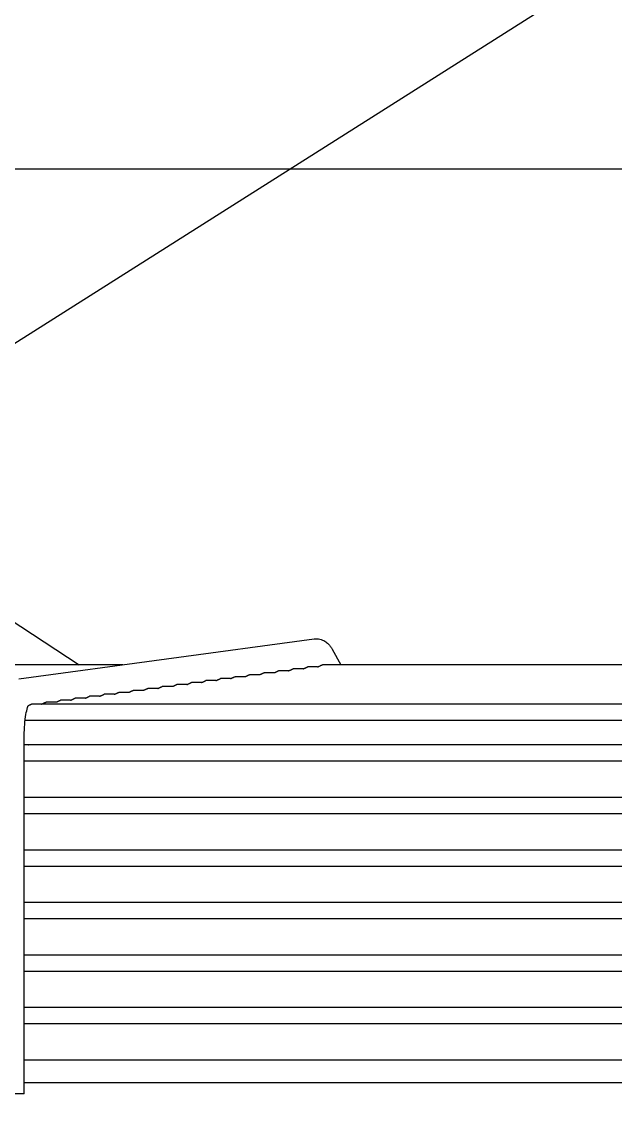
# Model space of a CAD drawing. Header units: millimetres. Extents: x 17046 to 32328, y 18593 to 29476.
# Drawn here: x 17163.26 to 17167.35, y 18984.28 to 18991.71 of the extents above; entities that cross this region are included whole.
import ezdxf

# ---------------------------------------------------------------- set-up
doc = ezdxf.new("R2010")
doc.units = ezdxf.units.MM
doc.header["$LTSCALE"] = 5
doc.layers.add('UNIT', color=6, linetype='Continuous')
doc.layers.add('WS-NO-CONTROL', color=3, linetype='Continuous')
doc.styles.add('SUBMITTAL', font='romans.shx', dxfattribs={"width": 0.75})
doc.dimstyles.new('SUBMITTAL', dxfattribs={"dimtxt": 0.09375, "dimasz": 0.09375, "dimexe": 0.03125, "dimexo": 0.0625, "dimgap": 0.0625, "dimtad": 0, "dimdec": 4, "dimzin": 4, "dimdsep": 46, "dimlunit": 4, "dimtxsty": 'SUBMITTAL', "dimcen": 0.09375, "dimclre": 6, "dimadec": 0, "dimazin": 0, "dimtfac": 1, "dimtdec": 0, "dimtofl": 0, "dimtmove": 0, "dimatfit": 3, "dimfxl": 0, "dimfrac": 2, "dimtolj": 1, "dimtzin": 4, "dimarcsym": 0})

msp = doc.modelspace()

# ---------------------------------------------------------------- linework, layer by layer
at = {"layer": 'UNIT'}
for p, q in [((17162.2943, 18990.6942), (17172.3736, 18990.6942)), ((17162.719, 18987.8889), (17163.6559, 18987.2749)), ((17163.2392, 18987.1783), (17165.2746, 18987.4529)), ((17165.3995, 18987.383), (17165.4595, 18987.2749)), ((17163.9554, 18987.2749), (17162.4497, 18987.2749)), ((17165.099, 18987.2331), (17165.0303, 18987.2331)), ((17165.1992, 18987.2466), (17165.1306, 18987.2466)), ((17165.2992, 18987.2601), (17165.2308, 18987.2601)), ((17169.3353, 18987.2749), (17165.3327, 18987.2749)), ((17164.4979, 18987.1522), (17164.429, 18987.1522)), ((17164.5981, 18987.1657), (17164.5292, 18987.1657)), ((17164.6983, 18987.1791), (17164.6294, 18987.1791)), ((17164.7985, 18987.1926), (17164.7297, 18987.1926)), ((17164.8987, 18987.2061), (17164.8299, 18987.2061)), ((17164.9989, 18987.2196), (17164.9301, 18987.2196)), ((17163.997, 18987.0847), (17163.9279, 18987.0847)), ((17164.0972, 18987.0982), (17164.0281, 18987.0982)), ((17164.1974, 18987.1117), (17164.1283, 18987.1117)), ((17164.2976, 18987.1252), (17164.2286, 18987.1252)), ((17164.3978, 18987.1387), (17164.3288, 18987.1387)), ((17171.3414, 18987.0037), (17163.3265, 18987.0037)), ((17163.4961, 18987.0172), (17163.4268, 18987.0172)), ((17163.5963, 18987.0307), (17163.527, 18987.0307)), ((17163.6965, 18987.0442), (17163.6272, 18987.0442)), ((17163.7966, 18987.0577), (17163.7274, 18987.0577)), ((17163.8968, 18987.0712), (17163.8277, 18987.0712)), ((17163.2829, 18986.8935), (17171.3851, 18986.8935)), ((17163.277, 18984.3163), (17163.277, 18986.7856)), ((17171.3909, 18986.7218), (17163.277, 18986.7218)), ((17163.306, 18986.7232), (17163.3081, 18986.7218)), ((17164.0557, 18986.7232), (17164.0557, 18986.7218)), ((17163.277, 18986.6115), (17171.3909, 18986.6115)), ((17171.3909, 18986.3596), (17163.277, 18986.3596)), ((17163.277, 18986.2493), (17171.3909, 18986.2493)), ((17171.3909, 18985.9974), (17163.277, 18985.9974)), ((17163.277, 18985.8871), (17171.3909, 18985.8871)), ((17171.3909, 18985.6352), (17163.277, 18985.6352)), ((17163.277, 18985.5249), (17171.3909, 18985.5249)), ((17171.3909, 18985.2729), (17163.277, 18985.2729)), ((17163.277, 18985.1627), (17171.3909, 18985.1627)), ((17171.3909, 18984.9107), (17163.277, 18984.9107)), ((17163.277, 18984.8005), (17171.3909, 18984.8005)), ((17171.3909, 18984.5485), (17163.277, 18984.5485)), ((17163.277, 18984.395), (17171.3909, 18984.395)), ((17163.277, 18984.3163), (17163.0802, 18984.3163))]:
    msp.add_line(p, q, dxfattribs=at)
for start_param, end_param in [(0.23649, 0.259134), (1.752338, 1.774981)]:
    msp.add_ellipse((17165.6176, 18986.7872), major_axis=(-0.0861, -0.0478), ratio=0.875426, start_param=start_param, end_param=end_param, dxfattribs=at)
for points, knots in [([(17165.2746, 18987.4529), (17165.2879, 18987.4547), (17165.302, 18987.454), (17165.3276, 18987.4482), (17165.3391, 18987.4432), (17165.3581, 18987.4319), (17165.3657, 18987.4256), (17165.3785, 18987.4132), (17165.3836, 18987.407), (17165.3925, 18987.3949), (17165.3961, 18987.389), (17165.3994, 18987.3831), (17165.3995, 18987.383), (17165.3995, 18987.383)], [3.1066861, 3.1066861, 3.1066861, 3.1066861, 3.1999885, 3.1999885, 3.2942363, 3.2942363, 3.388484, 3.388484, 3.4827318, 3.4827318, 3.5769796, 3.5769796, 3.577925, 3.577925, 3.577925, 3.577925]), ([(17164.9989, 18987.2196), (17165.0001, 18987.2201), (17165.0013, 18987.2206), (17165.0025, 18987.221), (17165.0038, 18987.2215), (17165.005, 18987.222), (17165.0062, 18987.2225), (17165.0074, 18987.223), (17165.0085, 18987.2235), (17165.0096, 18987.224), (17165.0107, 18987.2245), (17165.0117, 18987.225), (17165.0127, 18987.2254), (17165.0137, 18987.2259), (17165.0146, 18987.2263), (17165.0155, 18987.2268), (17165.0164, 18987.2272), (17165.0172, 18987.2276), (17165.018, 18987.228), (17165.0189, 18987.2284), (17165.0196, 18987.2288), (17165.0204, 18987.2292), (17165.0211, 18987.2295), (17165.0218, 18987.2299), (17165.0224, 18987.2302), (17165.0231, 18987.2305), (17165.0237, 18987.2308), (17165.0243, 18987.231), (17165.0248, 18987.2313), (17165.0254, 18987.2315), (17165.0259, 18987.2318), (17165.0264, 18987.232), (17165.0269, 18987.2322), (17165.0273, 18987.2323), (17165.0277, 18987.2325), (17165.0281, 18987.2326), (17165.0285, 18987.2328), (17165.0289, 18987.2329), (17165.0292, 18987.233), (17165.0295, 18987.233), (17165.0298, 18987.2331), (17165.03, 18987.2331), (17165.0303, 18987.2331), (17165.0303, 18987.2331), (17165.0303, 18987.2331), (17165.0303, 18987.2331)], [0.17268, 0.17268, 0.17268, 0.17268, 0.195122, 0.195122, 0.195122, 0.2195122, 0.2195122, 0.2195122, 0.2439024, 0.2439024, 0.2439024, 0.2682927, 0.2682927, 0.2682927, 0.2926829, 0.2926829, 0.2926829, 0.3170732, 0.3170732, 0.3170732, 0.3414634, 0.3414634, 0.3414634, 0.3658537, 0.3658537, 0.3658537, 0.3902439, 0.3902439, 0.3902439, 0.4146341, 0.4146341, 0.4146341, 0.4390244, 0.4390244, 0.4390244, 0.4634146, 0.4634146, 0.4634146, 0.4878049, 0.4878049, 0.4878049, 0.5121951, 0.5121951, 0.5121951, 0.515732, 0.515732, 0.515732, 0.515732]), ([(17165.099, 18987.2331), (17165.1003, 18987.2336), (17165.1016, 18987.2341), (17165.1028, 18987.2345), (17165.104, 18987.235), (17165.1053, 18987.2355), (17165.1064, 18987.236), (17165.1076, 18987.2365), (17165.1087, 18987.237), (17165.1098, 18987.2375), (17165.1109, 18987.238), (17165.1119, 18987.2385), (17165.1129, 18987.2389), (17165.1139, 18987.2394), (17165.1148, 18987.2399), (17165.1157, 18987.2403), (17165.1166, 18987.2407), (17165.1175, 18987.2411), (17165.1183, 18987.2415), (17165.1191, 18987.2419), (17165.1199, 18987.2423), (17165.1206, 18987.2427), (17165.1213, 18987.243), (17165.122, 18987.2434), (17165.1227, 18987.2437), (17165.1233, 18987.244), (17165.1239, 18987.2443), (17165.1245, 18987.2445), (17165.1251, 18987.2448), (17165.1256, 18987.245), (17165.1261, 18987.2453), (17165.1266, 18987.2455), (17165.1271, 18987.2457), (17165.1275, 18987.2458), (17165.128, 18987.246), (17165.1284, 18987.2461), (17165.1287, 18987.2463), (17165.1291, 18987.2464), (17165.1294, 18987.2465), (17165.1297, 18987.2465), (17165.13, 18987.2466), (17165.1303, 18987.2466), (17165.1305, 18987.2466), (17165.1305, 18987.2466), (17165.1305, 18987.2466), (17165.1306, 18987.2466)], [0.1723275, 0.1723275, 0.1723275, 0.1723275, 0.195122, 0.195122, 0.195122, 0.2195122, 0.2195122, 0.2195122, 0.2439024, 0.2439024, 0.2439024, 0.2682927, 0.2682927, 0.2682927, 0.2926829, 0.2926829, 0.2926829, 0.3170732, 0.3170732, 0.3170732, 0.3414634, 0.3414634, 0.3414634, 0.3658537, 0.3658537, 0.3658537, 0.3902439, 0.3902439, 0.3902439, 0.4146341, 0.4146341, 0.4146341, 0.4390244, 0.4390244, 0.4390244, 0.4634146, 0.4634146, 0.4634146, 0.4878049, 0.4878049, 0.4878049, 0.5121951, 0.5121951, 0.5121951, 0.5157454, 0.5157454, 0.5157454, 0.5157454]), ([(17165.1992, 18987.2466), (17165.2005, 18987.2471), (17165.2018, 18987.2476), (17165.203, 18987.248), (17165.2043, 18987.2485), (17165.2055, 18987.2491), (17165.2067, 18987.2496), (17165.2079, 18987.2501), (17165.209, 18987.2505), (17165.2101, 18987.251), (17165.2111, 18987.2515), (17165.2122, 18987.252), (17165.2131, 18987.2524), (17165.2141, 18987.2529), (17165.2151, 18987.2534), (17165.216, 18987.2538), (17165.2169, 18987.2542), (17165.2177, 18987.2546), (17165.2185, 18987.255), (17165.2193, 18987.2554), (17165.2201, 18987.2558), (17165.2208, 18987.2562), (17165.2215, 18987.2565), (17165.2222, 18987.2569), (17165.2229, 18987.2572), (17165.2235, 18987.2575), (17165.2241, 18987.2578), (17165.2247, 18987.258), (17165.2253, 18987.2583), (17165.2258, 18987.2585), (17165.2263, 18987.2588), (17165.2269, 18987.259), (17165.2273, 18987.2592), (17165.2278, 18987.2593), (17165.2282, 18987.2595), (17165.2286, 18987.2596), (17165.229, 18987.2598), (17165.2293, 18987.2599), (17165.2296, 18987.26), (17165.2299, 18987.26), (17165.2302, 18987.2601), (17165.2305, 18987.2601), (17165.2307, 18987.2601), (17165.2307, 18987.2601), (17165.2308, 18987.2601), (17165.2308, 18987.2601)], [0.1719755, 0.1719755, 0.1719755, 0.1719755, 0.195122, 0.195122, 0.195122, 0.2195122, 0.2195122, 0.2195122, 0.2439024, 0.2439024, 0.2439024, 0.2682927, 0.2682927, 0.2682927, 0.2926829, 0.2926829, 0.2926829, 0.3170732, 0.3170732, 0.3170732, 0.3414634, 0.3414634, 0.3414634, 0.3658537, 0.3658537, 0.3658537, 0.3902439, 0.3902439, 0.3902439, 0.4146341, 0.4146341, 0.4146341, 0.4390244, 0.4390244, 0.4390244, 0.4634146, 0.4634146, 0.4634146, 0.4878049, 0.4878049, 0.4878049, 0.5121951, 0.5121951, 0.5121951, 0.5157586, 0.5157586, 0.5157586, 0.5157586]), ([(17165.2992, 18987.2601), (17165.2995, 18987.2602), (17165.2998, 18987.2603), (17165.3001, 18987.2605), (17165.3015, 18987.261), (17165.3029, 18987.2615), (17165.3042, 18987.262), (17165.3055, 18987.2626), (17165.3067, 18987.2631), (17165.3079, 18987.2636), (17165.3091, 18987.2642), (17165.3103, 18987.2647), (17165.3114, 18987.2652)], [0.16559879, 0.16559879, 0.16559879, 0.16559879, 0.17073171, 0.17073171, 0.17073171, 0.19512195, 0.19512195, 0.19512195, 0.2195122, 0.2195122, 0.2195122, 0.24390244, 0.24390244, 0.24390244, 0.24390244]), ([(17165.3146, 18987.2667), (17165.3156, 18987.2672), (17165.3165, 18987.2677), (17165.3175, 18987.2682), (17165.3184, 18987.2686), (17165.3192, 18987.2691), (17165.3201, 18987.2695), (17165.3209, 18987.2699), (17165.3217, 18987.2703), (17165.3224, 18987.2707), (17165.3232, 18987.2711), (17165.3239, 18987.2714), (17165.3246, 18987.2717), (17165.3252, 18987.2721), (17165.3259, 18987.2724), (17165.3265, 18987.2727), (17165.3271, 18987.273), (17165.3276, 18987.2732), (17165.3281, 18987.2734), (17165.3286, 18987.2737), (17165.3291, 18987.2739), (17165.3296, 18987.2741), (17165.33, 18987.2742), (17165.3304, 18987.2744), (17165.3308, 18987.2745), (17165.3312, 18987.2746), (17165.3315, 18987.2747), (17165.3318, 18987.2748), (17165.3321, 18987.2748), (17165.3324, 18987.2749), (17165.3326, 18987.2749), (17165.3326, 18987.2749), (17165.3327, 18987.2749), (17165.3327, 18987.2749)], [0.2682927, 0.2682927, 0.2682927, 0.2682927, 0.2926829, 0.2926829, 0.2926829, 0.3170732, 0.3170732, 0.3170732, 0.3414634, 0.3414634, 0.3414634, 0.3658537, 0.3658537, 0.3658537, 0.3902439, 0.3902439, 0.3902439, 0.4146341, 0.4146341, 0.4146341, 0.4390244, 0.4390244, 0.4390244, 0.4634146, 0.4634146, 0.4634146, 0.4878049, 0.4878049, 0.4878049, 0.5121951, 0.5121951, 0.5121951, 0.5152045, 0.5152045, 0.5152045, 0.5152045]), ([(17164.3978, 18987.1387), (17164.3989, 18987.1391), (17164.4, 18987.1395), (17164.4011, 18987.1399), (17164.4024, 18987.1404), (17164.4036, 18987.1409), (17164.4048, 18987.1415), (17164.406, 18987.142), (17164.4071, 18987.1425), (17164.4082, 18987.1429), (17164.4092, 18987.1434), (17164.4103, 18987.1439), (17164.4113, 18987.1444), (17164.4123, 18987.1449), (17164.4132, 18987.1453), (17164.4141, 18987.1457), (17164.415, 18987.1462), (17164.4158, 18987.1466), (17164.4167, 18987.147), (17164.4175, 18987.1474), (17164.4182, 18987.1478), (17164.419, 18987.1481), (17164.4197, 18987.1485), (17164.4204, 18987.1488), (17164.421, 18987.1492), (17164.4217, 18987.1495), (17164.4223, 18987.1498), (17164.4229, 18987.15), (17164.4235, 18987.1503), (17164.424, 18987.1506), (17164.4245, 18987.1508), (17164.425, 18987.151), (17164.4255, 18987.1512), (17164.4259, 18987.1514), (17164.4264, 18987.1515), (17164.4268, 18987.1517), (17164.4271, 18987.1518), (17164.4275, 18987.1519), (17164.4278, 18987.152), (17164.4281, 18987.1521), (17164.4284, 18987.1521), (17164.4287, 18987.1521), (17164.4289, 18987.1522), (17164.4289, 18987.1522), (17164.429, 18987.1522), (17164.429, 18987.1522)], [0.1747945, 0.1747945, 0.1747945, 0.1747945, 0.195122, 0.195122, 0.195122, 0.2195122, 0.2195122, 0.2195122, 0.2439024, 0.2439024, 0.2439024, 0.2682927, 0.2682927, 0.2682927, 0.2926829, 0.2926829, 0.2926829, 0.3170732, 0.3170732, 0.3170732, 0.3414634, 0.3414634, 0.3414634, 0.3658537, 0.3658537, 0.3658537, 0.3902439, 0.3902439, 0.3902439, 0.4146341, 0.4146341, 0.4146341, 0.4390244, 0.4390244, 0.4390244, 0.4634146, 0.4634146, 0.4634146, 0.4878049, 0.4878049, 0.4878049, 0.5121951, 0.5121951, 0.5121951, 0.5156505, 0.5156505, 0.5156505, 0.5156505]), ([(17164.4979, 18987.1522), (17164.4991, 18987.1526), (17164.5002, 18987.153), (17164.5013, 18987.1534), (17164.5026, 18987.154), (17164.5038, 18987.1545), (17164.505, 18987.155), (17164.5062, 18987.1555), (17164.5073, 18987.156), (17164.5084, 18987.1565), (17164.5095, 18987.1569), (17164.5105, 18987.1574), (17164.5115, 18987.1579), (17164.5125, 18987.1584), (17164.5134, 18987.1588), (17164.5143, 18987.1593), (17164.5152, 18987.1597), (17164.5161, 18987.1601), (17164.5169, 18987.1605), (17164.5177, 18987.1609), (17164.5185, 18987.1613), (17164.5192, 18987.1616), (17164.5199, 18987.162), (17164.5206, 18987.1623), (17164.5213, 18987.1627), (17164.5219, 18987.163), (17164.5225, 18987.1633), (17164.5231, 18987.1635), (17164.5237, 18987.1638), (17164.5243, 18987.1641), (17164.5248, 18987.1643), (17164.5253, 18987.1645), (17164.5257, 18987.1647), (17164.5262, 18987.1649), (17164.5266, 18987.165), (17164.527, 18987.1652), (17164.5274, 18987.1653), (17164.5277, 18987.1654), (17164.5281, 18987.1655), (17164.5284, 18987.1655), (17164.5287, 18987.1656), (17164.5289, 18987.1656), (17164.5291, 18987.1657), (17164.5292, 18987.1657), (17164.5292, 18987.1657), (17164.5292, 18987.1657)], [0.1744428, 0.1744428, 0.1744428, 0.1744428, 0.195122, 0.195122, 0.195122, 0.2195122, 0.2195122, 0.2195122, 0.2439024, 0.2439024, 0.2439024, 0.2682927, 0.2682927, 0.2682927, 0.2926829, 0.2926829, 0.2926829, 0.3170732, 0.3170732, 0.3170732, 0.3414634, 0.3414634, 0.3414634, 0.3658537, 0.3658537, 0.3658537, 0.3902439, 0.3902439, 0.3902439, 0.4146341, 0.4146341, 0.4146341, 0.4390244, 0.4390244, 0.4390244, 0.4634146, 0.4634146, 0.4634146, 0.4878049, 0.4878049, 0.4878049, 0.5121951, 0.5121951, 0.5121951, 0.5156642, 0.5156642, 0.5156642, 0.5156642]), ([(17164.5981, 18987.1657), (17164.5993, 18987.1661), (17164.6005, 18987.1665), (17164.6016, 18987.167), (17164.6028, 18987.1675), (17164.6041, 18987.168), (17164.6053, 18987.1685), (17164.6064, 18987.169), (17164.6076, 18987.1695), (17164.6086, 18987.17), (17164.6097, 18987.1705), (17164.6108, 18987.1709), (17164.6117, 18987.1714), (17164.6127, 18987.1719), (17164.6137, 18987.1723), (17164.6146, 18987.1728), (17164.6155, 18987.1732), (17164.6163, 18987.1736), (17164.6171, 18987.174), (17164.6179, 18987.1744), (17164.6187, 18987.1748), (17164.6194, 18987.1752), (17164.6202, 18987.1755), (17164.6209, 18987.1758), (17164.6215, 18987.1762), (17164.6222, 18987.1765), (17164.6228, 18987.1768), (17164.6234, 18987.177), (17164.6239, 18987.1773), (17164.6245, 18987.1776), (17164.625, 18987.1778), (17164.6255, 18987.178), (17164.626, 18987.1782), (17164.6264, 18987.1784), (17164.6268, 18987.1785), (17164.6272, 18987.1787), (17164.6276, 18987.1788), (17164.628, 18987.1789), (17164.6283, 18987.179), (17164.6286, 18987.179), (17164.6289, 18987.1791), (17164.6291, 18987.1791), (17164.6294, 18987.1791), (17164.6294, 18987.1791), (17164.6294, 18987.1791), (17164.6294, 18987.1791)], [0.1740907, 0.1740907, 0.1740907, 0.1740907, 0.195122, 0.195122, 0.195122, 0.2195122, 0.2195122, 0.2195122, 0.2439024, 0.2439024, 0.2439024, 0.2682927, 0.2682927, 0.2682927, 0.2926829, 0.2926829, 0.2926829, 0.3170732, 0.3170732, 0.3170732, 0.3414634, 0.3414634, 0.3414634, 0.3658537, 0.3658537, 0.3658537, 0.3902439, 0.3902439, 0.3902439, 0.4146341, 0.4146341, 0.4146341, 0.4390244, 0.4390244, 0.4390244, 0.4634146, 0.4634146, 0.4634146, 0.4878049, 0.4878049, 0.4878049, 0.5121951, 0.5121951, 0.5121951, 0.5156779, 0.5156779, 0.5156779, 0.5156779]), ([(17164.6983, 18987.1791), (17164.6995, 18987.1796), (17164.7007, 18987.18), (17164.7018, 18987.1805), (17164.7031, 18987.181), (17164.7043, 18987.1815), (17164.7055, 18987.182), (17164.7067, 18987.1825), (17164.7078, 18987.183), (17164.7089, 18987.1835), (17164.71, 18987.184), (17164.711, 18987.1844), (17164.712, 18987.1849), (17164.713, 18987.1854), (17164.7139, 18987.1858), (17164.7148, 18987.1863), (17164.7157, 18987.1867), (17164.7165, 18987.1871), (17164.7174, 18987.1875), (17164.7182, 18987.1879), (17164.7189, 18987.1883), (17164.7197, 18987.1887), (17164.7204, 18987.189), (17164.7211, 18987.1893), (17164.7217, 18987.1897), (17164.7224, 18987.19), (17164.723, 18987.1903), (17164.7236, 18987.1905), (17164.7242, 18987.1908), (17164.7247, 18987.1911), (17164.7252, 18987.1913), (17164.7257, 18987.1915), (17164.7262, 18987.1917), (17164.7266, 18987.1919), (17164.7271, 18987.192), (17164.7275, 18987.1922), (17164.7278, 18987.1923), (17164.7282, 18987.1924), (17164.7285, 18987.1925), (17164.7288, 18987.1925), (17164.7291, 18987.1926), (17164.7294, 18987.1926), (17164.7296, 18987.1926), (17164.7296, 18987.1926), (17164.7296, 18987.1926), (17164.7297, 18987.1926)], [0.1737382, 0.1737382, 0.1737382, 0.1737382, 0.195122, 0.195122, 0.195122, 0.2195122, 0.2195122, 0.2195122, 0.2439024, 0.2439024, 0.2439024, 0.2682927, 0.2682927, 0.2682927, 0.2926829, 0.2926829, 0.2926829, 0.3170732, 0.3170732, 0.3170732, 0.3414634, 0.3414634, 0.3414634, 0.3658537, 0.3658537, 0.3658537, 0.3902439, 0.3902439, 0.3902439, 0.4146341, 0.4146341, 0.4146341, 0.4390244, 0.4390244, 0.4390244, 0.4634146, 0.4634146, 0.4634146, 0.4878049, 0.4878049, 0.4878049, 0.5121951, 0.5121951, 0.5121951, 0.5156915, 0.5156915, 0.5156915, 0.5156915]), ([(17164.7985, 18987.1926), (17164.7997, 18987.1931), (17164.8009, 18987.1935), (17164.802, 18987.194), (17164.8033, 18987.1945), (17164.8046, 18987.195), (17164.8057, 18987.1955), (17164.8069, 18987.196), (17164.808, 18987.1965), (17164.8091, 18987.197), (17164.8102, 18987.1975), (17164.8112, 18987.198), (17164.8122, 18987.1984), (17164.8132, 18987.1989), (17164.8141, 18987.1993), (17164.815, 18987.1998), (17164.8159, 18987.2002), (17164.8168, 18987.2006), (17164.8176, 18987.201), (17164.8184, 18987.2014), (17164.8192, 18987.2018), (17164.8199, 18987.2022), (17164.8206, 18987.2025), (17164.8213, 18987.2028), (17164.822, 18987.2032), (17164.8226, 18987.2035), (17164.8232, 18987.2038), (17164.8238, 18987.204), (17164.8244, 18987.2043), (17164.8249, 18987.2045), (17164.8254, 18987.2048), (17164.8259, 18987.205), (17164.8264, 18987.2052), (17164.8268, 18987.2053), (17164.8273, 18987.2055), (17164.8277, 18987.2057), (17164.828, 18987.2058), (17164.8284, 18987.2059), (17164.8287, 18987.206), (17164.829, 18987.206), (17164.8293, 18987.2061), (17164.8296, 18987.2061), (17164.8298, 18987.2061), (17164.8298, 18987.2061), (17164.8299, 18987.2061), (17164.8299, 18987.2061)], [0.1733855, 0.1733855, 0.1733855, 0.1733855, 0.195122, 0.195122, 0.195122, 0.2195122, 0.2195122, 0.2195122, 0.2439024, 0.2439024, 0.2439024, 0.2682927, 0.2682927, 0.2682927, 0.2926829, 0.2926829, 0.2926829, 0.3170732, 0.3170732, 0.3170732, 0.3414634, 0.3414634, 0.3414634, 0.3658537, 0.3658537, 0.3658537, 0.3902439, 0.3902439, 0.3902439, 0.4146341, 0.4146341, 0.4146341, 0.4390244, 0.4390244, 0.4390244, 0.4634146, 0.4634146, 0.4634146, 0.4878049, 0.4878049, 0.4878049, 0.5121951, 0.5121951, 0.5121951, 0.5157051, 0.5157051, 0.5157051, 0.5157051]), ([(17164.8987, 18987.2061), (17164.8999, 18987.2066), (17164.9011, 18987.207), (17164.9023, 18987.2075), (17164.9036, 18987.208), (17164.9048, 18987.2085), (17164.906, 18987.209), (17164.9071, 18987.2095), (17164.9083, 18987.21), (17164.9093, 18987.2105), (17164.9104, 18987.211), (17164.9115, 18987.2115), (17164.9124, 18987.2119), (17164.9134, 18987.2124), (17164.9144, 18987.2128), (17164.9153, 18987.2133), (17164.9162, 18987.2137), (17164.917, 18987.2141), (17164.9178, 18987.2145), (17164.9186, 18987.2149), (17164.9194, 18987.2153), (17164.9201, 18987.2157), (17164.9209, 18987.216), (17164.9215, 18987.2164), (17164.9222, 18987.2167), (17164.9228, 18987.217), (17164.9235, 18987.2173), (17164.924, 18987.2175), (17164.9246, 18987.2178), (17164.9252, 18987.218), (17164.9257, 18987.2183), (17164.9262, 18987.2185), (17164.9266, 18987.2187), (17164.9271, 18987.2188), (17164.9275, 18987.219), (17164.9279, 18987.2192), (17164.9283, 18987.2193), (17164.9286, 18987.2194), (17164.929, 18987.2195), (17164.9293, 18987.2195), (17164.9295, 18987.2196), (17164.9298, 18987.2196), (17164.93, 18987.2196), (17164.9301, 18987.2196), (17164.9301, 18987.2196), (17164.9301, 18987.2196)], [0.1730327, 0.1730327, 0.1730327, 0.1730327, 0.195122, 0.195122, 0.195122, 0.2195122, 0.2195122, 0.2195122, 0.2439024, 0.2439024, 0.2439024, 0.2682927, 0.2682927, 0.2682927, 0.2926829, 0.2926829, 0.2926829, 0.3170732, 0.3170732, 0.3170732, 0.3414634, 0.3414634, 0.3414634, 0.3658537, 0.3658537, 0.3658537, 0.3902439, 0.3902439, 0.3902439, 0.4146341, 0.4146341, 0.4146341, 0.4390244, 0.4390244, 0.4390244, 0.4634146, 0.4634146, 0.4634146, 0.4878049, 0.4878049, 0.4878049, 0.5121951, 0.5121951, 0.5121951, 0.5157186, 0.5157186, 0.5157186, 0.5157186]), ([(17163.8968, 18987.0712), (17163.8979, 18987.0716), (17163.8989, 18987.072), (17163.8999, 18987.0724), (17163.9012, 18987.0729), (17163.9024, 18987.0734), (17163.9036, 18987.0739), (17163.9048, 18987.0744), (17163.9059, 18987.0749), (17163.907, 18987.0754), (17163.9081, 18987.0759), (17163.9091, 18987.0764), (17163.9101, 18987.0768), (17163.9111, 18987.0773), (17163.912, 18987.0778), (17163.9129, 18987.0782), (17163.9138, 18987.0787), (17163.9147, 18987.0791), (17163.9155, 18987.0795), (17163.9163, 18987.0799), (17163.9171, 18987.0803), (17163.9178, 18987.0806), (17163.9186, 18987.081), (17163.9192, 18987.0813), (17163.9199, 18987.0817), (17163.9206, 18987.082), (17163.9212, 18987.0823), (17163.9218, 18987.0825), (17163.9223, 18987.0828), (17163.9229, 18987.0831), (17163.9234, 18987.0833), (17163.9239, 18987.0835), (17163.9244, 18987.0837), (17163.9248, 18987.0839), (17163.9253, 18987.084), (17163.9257, 18987.0842), (17163.926, 18987.0843), (17163.9264, 18987.0844), (17163.9267, 18987.0845), (17163.927, 18987.0846), (17163.9273, 18987.0846), (17163.9276, 18987.0847), (17163.9278, 18987.0847), (17163.9278, 18987.0847), (17163.9279, 18987.0847), (17163.9279, 18987.0847)], [0.1765439, 0.1765439, 0.1765439, 0.1765439, 0.195122, 0.195122, 0.195122, 0.2195122, 0.2195122, 0.2195122, 0.2439024, 0.2439024, 0.2439024, 0.2682927, 0.2682927, 0.2682927, 0.2926829, 0.2926829, 0.2926829, 0.3170732, 0.3170732, 0.3170732, 0.3414634, 0.3414634, 0.3414634, 0.3658537, 0.3658537, 0.3658537, 0.3902439, 0.3902439, 0.3902439, 0.4146341, 0.4146341, 0.4146341, 0.4390244, 0.4390244, 0.4390244, 0.4634146, 0.4634146, 0.4634146, 0.4878049, 0.4878049, 0.4878049, 0.5121951, 0.5121951, 0.5121951, 0.5155818, 0.5155818, 0.5155818, 0.5155818]), ([(17163.997, 18987.0847), (17163.9981, 18987.0851), (17163.9991, 18987.0855), (17164.0001, 18987.0859), (17164.0014, 18987.0864), (17164.0026, 18987.0869), (17164.0038, 18987.0874), (17164.005, 18987.0879), (17164.0061, 18987.0884), (17164.0072, 18987.0889), (17164.0083, 18987.0894), (17164.0093, 18987.0899), (17164.0103, 18987.0904), (17164.0113, 18987.0908), (17164.0123, 18987.0913), (17164.0132, 18987.0917), (17164.0141, 18987.0922), (17164.0149, 18987.0926), (17164.0157, 18987.093), (17164.0165, 18987.0934), (17164.0173, 18987.0938), (17164.018, 18987.0941), (17164.0188, 18987.0945), (17164.0195, 18987.0948), (17164.0201, 18987.0952), (17164.0208, 18987.0955), (17164.0214, 18987.0958), (17164.022, 18987.096), (17164.0226, 18987.0963), (17164.0231, 18987.0966), (17164.0236, 18987.0968), (17164.0241, 18987.097), (17164.0246, 18987.0972), (17164.025, 18987.0974), (17164.0255, 18987.0975), (17164.0259, 18987.0977), (17164.0262, 18987.0978), (17164.0266, 18987.0979), (17164.0269, 18987.098), (17164.0272, 18987.0981), (17164.0275, 18987.0981), (17164.0278, 18987.0982), (17164.028, 18987.0982), (17164.028, 18987.0982), (17164.0281, 18987.0982), (17164.0281, 18987.0982)], [0.1761954, 0.1761954, 0.1761954, 0.1761954, 0.195122, 0.195122, 0.195122, 0.2195122, 0.2195122, 0.2195122, 0.2439024, 0.2439024, 0.2439024, 0.2682927, 0.2682927, 0.2682927, 0.2926829, 0.2926829, 0.2926829, 0.3170732, 0.3170732, 0.3170732, 0.3414634, 0.3414634, 0.3414634, 0.3658537, 0.3658537, 0.3658537, 0.3902439, 0.3902439, 0.3902439, 0.4146341, 0.4146341, 0.4146341, 0.4390244, 0.4390244, 0.4390244, 0.4634146, 0.4634146, 0.4634146, 0.4878049, 0.4878049, 0.4878049, 0.5121951, 0.5121951, 0.5121951, 0.5155955, 0.5155955, 0.5155955, 0.5155955]), ([(17164.0972, 18987.0982), (17164.0983, 18987.0986), (17164.0993, 18987.099), (17164.1004, 18987.0994), (17164.1016, 18987.0999), (17164.1029, 18987.1004), (17164.1041, 18987.1009), (17164.1052, 18987.1014), (17164.1064, 18987.1019), (17164.1075, 18987.1024), (17164.1085, 18987.1029), (17164.1096, 18987.1034), (17164.1106, 18987.1039), (17164.1116, 18987.1043), (17164.1125, 18987.1048), (17164.1134, 18987.1052), (17164.1143, 18987.1057), (17164.1151, 18987.1061), (17164.116, 18987.1065), (17164.1168, 18987.1069), (17164.1175, 18987.1073), (17164.1183, 18987.1076), (17164.119, 18987.108), (17164.1197, 18987.1083), (17164.1204, 18987.1087), (17164.121, 18987.109), (17164.1216, 18987.1093), (17164.1222, 18987.1095), (17164.1228, 18987.1098), (17164.1233, 18987.1101), (17164.1238, 18987.1103), (17164.1244, 18987.1105), (17164.1248, 18987.1107), (17164.1253, 18987.1109), (17164.1257, 18987.111), (17164.1261, 18987.1112), (17164.1265, 18987.1113), (17164.1268, 18987.1114), (17164.1272, 18987.1115), (17164.1275, 18987.1116), (17164.1278, 18987.1116), (17164.128, 18987.1117), (17164.1282, 18987.1117), (17164.1283, 18987.1117), (17164.1283, 18987.1117), (17164.1283, 18987.1117)], [0.1758462, 0.1758462, 0.1758462, 0.1758462, 0.195122, 0.195122, 0.195122, 0.2195122, 0.2195122, 0.2195122, 0.2439024, 0.2439024, 0.2439024, 0.2682927, 0.2682927, 0.2682927, 0.2926829, 0.2926829, 0.2926829, 0.3170732, 0.3170732, 0.3170732, 0.3414634, 0.3414634, 0.3414634, 0.3658537, 0.3658537, 0.3658537, 0.3902439, 0.3902439, 0.3902439, 0.4146341, 0.4146341, 0.4146341, 0.4390244, 0.4390244, 0.4390244, 0.4634146, 0.4634146, 0.4634146, 0.4878049, 0.4878049, 0.4878049, 0.5121951, 0.5121951, 0.5121951, 0.5156093, 0.5156093, 0.5156093, 0.5156093]), ([(17164.1974, 18987.1117), (17164.1985, 18987.1121), (17164.1996, 18987.1125), (17164.2006, 18987.1129), (17164.2019, 18987.1134), (17164.2031, 18987.1139), (17164.2043, 18987.1144), (17164.2055, 18987.1149), (17164.2066, 18987.1154), (17164.2077, 18987.1159), (17164.2088, 18987.1164), (17164.2098, 18987.1169), (17164.2108, 18987.1174), (17164.2118, 18987.1178), (17164.2127, 18987.1183), (17164.2136, 18987.1187), (17164.2145, 18987.1192), (17164.2154, 18987.1196), (17164.2162, 18987.12), (17164.217, 18987.1204), (17164.2178, 18987.1208), (17164.2185, 18987.1211), (17164.2192, 18987.1215), (17164.2199, 18987.1218), (17164.2206, 18987.1222), (17164.2212, 18987.1225), (17164.2219, 18987.1228), (17164.2224, 18987.123), (17164.223, 18987.1233), (17164.2236, 18987.1236), (17164.2241, 18987.1238), (17164.2246, 18987.124), (17164.2251, 18987.1242), (17164.2255, 18987.1244), (17164.2259, 18987.1245), (17164.2263, 18987.1247), (17164.2267, 18987.1248), (17164.2271, 18987.1249), (17164.2274, 18987.125), (17164.2277, 18987.1251), (17164.228, 18987.1251), (17164.2282, 18987.1252), (17164.2285, 18987.1252), (17164.2285, 18987.1252), (17164.2285, 18987.1252), (17164.2286, 18987.1252)], [0.1754963, 0.1754963, 0.1754963, 0.1754963, 0.195122, 0.195122, 0.195122, 0.2195122, 0.2195122, 0.2195122, 0.2439024, 0.2439024, 0.2439024, 0.2682927, 0.2682927, 0.2682927, 0.2926829, 0.2926829, 0.2926829, 0.3170732, 0.3170732, 0.3170732, 0.3414634, 0.3414634, 0.3414634, 0.3658537, 0.3658537, 0.3658537, 0.3902439, 0.3902439, 0.3902439, 0.4146341, 0.4146341, 0.4146341, 0.4390244, 0.4390244, 0.4390244, 0.4634146, 0.4634146, 0.4634146, 0.4878049, 0.4878049, 0.4878049, 0.5121951, 0.5121951, 0.5121951, 0.5156231, 0.5156231, 0.5156231, 0.5156231]), ([(17164.2976, 18987.1252), (17164.2987, 18987.1256), (17164.2998, 18987.126), (17164.3008, 18987.1264), (17164.3021, 18987.1269), (17164.3034, 18987.1274), (17164.3045, 18987.1279), (17164.3057, 18987.1284), (17164.3068, 18987.1289), (17164.3079, 18987.1294), (17164.309, 18987.1299), (17164.31, 18987.1304), (17164.311, 18987.1309), (17164.312, 18987.1313), (17164.313, 18987.1318), (17164.3139, 18987.1322), (17164.3148, 18987.1327), (17164.3156, 18987.1331), (17164.3164, 18987.1335), (17164.3172, 18987.1339), (17164.318, 18987.1343), (17164.3187, 18987.1346), (17164.3195, 18987.135), (17164.3202, 18987.1353), (17164.3208, 18987.1357), (17164.3215, 18987.136), (17164.3221, 18987.1363), (17164.3227, 18987.1365), (17164.3233, 18987.1368), (17164.3238, 18987.1371), (17164.3243, 18987.1373), (17164.3248, 18987.1375), (17164.3253, 18987.1377), (17164.3257, 18987.1379), (17164.3262, 18987.138), (17164.3266, 18987.1382), (17164.3269, 18987.1383), (17164.3273, 18987.1384), (17164.3276, 18987.1385), (17164.3279, 18987.1386), (17164.3282, 18987.1386), (17164.3285, 18987.1387), (17164.3287, 18987.1387), (17164.3287, 18987.1387), (17164.3287, 18987.1387), (17164.3288, 18987.1387)], [0.1751457, 0.1751457, 0.1751457, 0.1751457, 0.195122, 0.195122, 0.195122, 0.2195122, 0.2195122, 0.2195122, 0.2439024, 0.2439024, 0.2439024, 0.2682927, 0.2682927, 0.2682927, 0.2926829, 0.2926829, 0.2926829, 0.3170732, 0.3170732, 0.3170732, 0.3414634, 0.3414634, 0.3414634, 0.3658537, 0.3658537, 0.3658537, 0.3902439, 0.3902439, 0.3902439, 0.4146341, 0.4146341, 0.4146341, 0.4390244, 0.4390244, 0.4390244, 0.4634146, 0.4634146, 0.4634146, 0.4878049, 0.4878049, 0.4878049, 0.5121951, 0.5121951, 0.5121951, 0.5156368, 0.5156368, 0.5156368, 0.5156368]), ([(17163.3035, 18986.9934), (17163.3042, 18986.9937), (17163.3049, 18986.994), (17163.3056, 18986.9943), (17163.3066, 18986.9948), (17163.3077, 18986.9953), (17163.3087, 18986.9958), (17163.3097, 18986.9963), (17163.3106, 18986.9967), (17163.3115, 18986.9972), (17163.3124, 18986.9976), (17163.3133, 18986.9981), (17163.3141, 18986.9985), (17163.3149, 18986.9989), (17163.3157, 18986.9993), (17163.3164, 18986.9996), (17163.3172, 18987), (17163.3179, 18987.0003), (17163.3185, 18987.0007), (17163.3192, 18987.001), (17163.3198, 18987.0013), (17163.3204, 18987.0016), (17163.321, 18987.0018), (17163.3215, 18987.0021), (17163.322, 18987.0023), (17163.3225, 18987.0025), (17163.323, 18987.0027), (17163.3235, 18987.0029), (17163.3239, 18987.0031), (17163.3243, 18987.0032), (17163.3247, 18987.0033), (17163.325, 18987.0034), (17163.3254, 18987.0035), (17163.3257, 18987.0036), (17163.326, 18987.0037), (17163.3262, 18987.0037), (17163.3264, 18987.0037), (17163.3265, 18987.0037), (17163.3265, 18987.0037), (17163.3265, 18987.0037)], [0.2291588, 0.2291588, 0.2291588, 0.2291588, 0.2439024, 0.2439024, 0.2439024, 0.2682927, 0.2682927, 0.2682927, 0.2926829, 0.2926829, 0.2926829, 0.3170732, 0.3170732, 0.3170732, 0.3414634, 0.3414634, 0.3414634, 0.3658537, 0.3658537, 0.3658537, 0.3902439, 0.3902439, 0.3902439, 0.4146341, 0.4146341, 0.4146341, 0.4390244, 0.4390244, 0.4390244, 0.4634146, 0.4634146, 0.4634146, 0.4878049, 0.4878049, 0.4878049, 0.5121951, 0.5121951, 0.5121951, 0.5154991, 0.5154991, 0.5154991, 0.5154991]), ([(17163.3959, 18987.0037), (17163.3968, 18987.0041), (17163.3978, 18987.0044), (17163.3987, 18987.0048), (17163.4, 18987.0053), (17163.4012, 18987.0058), (17163.4024, 18987.0063), (17163.4036, 18987.0068), (17163.4047, 18987.0073), (17163.4058, 18987.0078), (17163.4069, 18987.0083), (17163.4079, 18987.0088), (17163.4089, 18987.0093), (17163.4099, 18987.0098), (17163.4109, 18987.0102), (17163.4118, 18987.0107), (17163.4127, 18987.0111), (17163.4135, 18987.0116), (17163.4143, 18987.012), (17163.4152, 18987.0124), (17163.4159, 18987.0128), (17163.4167, 18987.0131), (17163.4174, 18987.0135), (17163.4181, 18987.0138), (17163.4188, 18987.0142), (17163.4194, 18987.0145), (17163.42, 18987.0148), (17163.4206, 18987.0151), (17163.4212, 18987.0153), (17163.4217, 18987.0156), (17163.4223, 18987.0158), (17163.4228, 18987.016), (17163.4232, 18987.0162), (17163.4237, 18987.0164), (17163.4241, 18987.0166), (17163.4245, 18987.0167), (17163.4249, 18987.0168), (17163.4253, 18987.0169), (17163.4256, 18987.017), (17163.4259, 18987.0171), (17163.4262, 18987.0172), (17163.4264, 18987.0172), (17163.4267, 18987.0172), (17163.4267, 18987.0172), (17163.4267, 18987.0172), (17163.4268, 18987.0172)], [0.1782737, 0.1782737, 0.1782737, 0.1782737, 0.195122, 0.195122, 0.195122, 0.2195122, 0.2195122, 0.2195122, 0.2439024, 0.2439024, 0.2439024, 0.2682927, 0.2682927, 0.2682927, 0.2926829, 0.2926829, 0.2926829, 0.3170732, 0.3170732, 0.3170732, 0.3414634, 0.3414634, 0.3414634, 0.3658537, 0.3658537, 0.3658537, 0.3902439, 0.3902439, 0.3902439, 0.4146341, 0.4146341, 0.4146341, 0.4390244, 0.4390244, 0.4390244, 0.4634146, 0.4634146, 0.4634146, 0.4878049, 0.4878049, 0.4878049, 0.5121951, 0.5121951, 0.5121951, 0.5155129, 0.5155129, 0.5155129, 0.5155129]), ([(17163.4961, 18987.0172), (17163.4971, 18987.0176), (17163.498, 18987.0179), (17163.4989, 18987.0183), (17163.5002, 18987.0188), (17163.5014, 18987.0193), (17163.5026, 18987.0198), (17163.5038, 18987.0204), (17163.5049, 18987.0209), (17163.506, 18987.0214), (17163.5071, 18987.0219), (17163.5082, 18987.0223), (17163.5092, 18987.0228), (17163.5101, 18987.0233), (17163.5111, 18987.0237), (17163.512, 18987.0242), (17163.5129, 18987.0246), (17163.5138, 18987.0251), (17163.5146, 18987.0255), (17163.5154, 18987.0259), (17163.5162, 18987.0263), (17163.5169, 18987.0266), (17163.5176, 18987.027), (17163.5183, 18987.0273), (17163.519, 18987.0277), (17163.5196, 18987.028), (17163.5203, 18987.0283), (17163.5208, 18987.0286), (17163.5214, 18987.0288), (17163.522, 18987.0291), (17163.5225, 18987.0293), (17163.523, 18987.0295), (17163.5235, 18987.0297), (17163.5239, 18987.0299), (17163.5243, 18987.0301), (17163.5248, 18987.0302), (17163.5251, 18987.0303), (17163.5255, 18987.0304), (17163.5258, 18987.0305), (17163.5261, 18987.0306), (17163.5264, 18987.0307), (17163.5267, 18987.0307), (17163.5269, 18987.0307), (17163.5269, 18987.0307), (17163.527, 18987.0307), (17163.527, 18987.0307)], [0.1779295, 0.1779295, 0.1779295, 0.1779295, 0.195122, 0.195122, 0.195122, 0.2195122, 0.2195122, 0.2195122, 0.2439024, 0.2439024, 0.2439024, 0.2682927, 0.2682927, 0.2682927, 0.2926829, 0.2926829, 0.2926829, 0.3170732, 0.3170732, 0.3170732, 0.3414634, 0.3414634, 0.3414634, 0.3658537, 0.3658537, 0.3658537, 0.3902439, 0.3902439, 0.3902439, 0.4146341, 0.4146341, 0.4146341, 0.4390244, 0.4390244, 0.4390244, 0.4634146, 0.4634146, 0.4634146, 0.4878049, 0.4878049, 0.4878049, 0.5121951, 0.5121951, 0.5121951, 0.5155267, 0.5155267, 0.5155267, 0.5155267]), ([(17163.5963, 18987.0307), (17163.5973, 18987.0311), (17163.5982, 18987.0314), (17163.5991, 18987.0318), (17163.6004, 18987.0323), (17163.6017, 18987.0328), (17163.6029, 18987.0334), (17163.604, 18987.0339), (17163.6052, 18987.0344), (17163.6063, 18987.0349), (17163.6074, 18987.0354), (17163.6084, 18987.0359), (17163.6094, 18987.0363), (17163.6104, 18987.0368), (17163.6113, 18987.0373), (17163.6122, 18987.0377), (17163.6131, 18987.0381), (17163.614, 18987.0386), (17163.6148, 18987.039), (17163.6156, 18987.0394), (17163.6164, 18987.0398), (17163.6171, 18987.0401), (17163.6179, 18987.0405), (17163.6186, 18987.0408), (17163.6192, 18987.0412), (17163.6199, 18987.0415), (17163.6205, 18987.0418), (17163.6211, 18987.0421), (17163.6217, 18987.0423), (17163.6222, 18987.0426), (17163.6227, 18987.0428), (17163.6232, 18987.043), (17163.6237, 18987.0432), (17163.6241, 18987.0434), (17163.6246, 18987.0436), (17163.625, 18987.0437), (17163.6253, 18987.0438), (17163.6257, 18987.0439), (17163.626, 18987.044), (17163.6263, 18987.0441), (17163.6266, 18987.0442), (17163.6269, 18987.0442), (17163.6271, 18987.0442), (17163.6271, 18987.0442), (17163.6272, 18987.0442), (17163.6272, 18987.0442)], [0.1775844, 0.1775844, 0.1775844, 0.1775844, 0.195122, 0.195122, 0.195122, 0.2195122, 0.2195122, 0.2195122, 0.2439024, 0.2439024, 0.2439024, 0.2682927, 0.2682927, 0.2682927, 0.2926829, 0.2926829, 0.2926829, 0.3170732, 0.3170732, 0.3170732, 0.3414634, 0.3414634, 0.3414634, 0.3658537, 0.3658537, 0.3658537, 0.3902439, 0.3902439, 0.3902439, 0.4146341, 0.4146341, 0.4146341, 0.4390244, 0.4390244, 0.4390244, 0.4634146, 0.4634146, 0.4634146, 0.4878049, 0.4878049, 0.4878049, 0.5121951, 0.5121951, 0.5121951, 0.5155404, 0.5155404, 0.5155404, 0.5155404]), ([(17163.6965, 18987.0442), (17163.6975, 18987.0446), (17163.6984, 18987.0449), (17163.6994, 18987.0453), (17163.7007, 18987.0458), (17163.7019, 18987.0464), (17163.7031, 18987.0469), (17163.7043, 18987.0474), (17163.7054, 18987.0479), (17163.7065, 18987.0484), (17163.7076, 18987.0489), (17163.7086, 18987.0494), (17163.7096, 18987.0498), (17163.7106, 18987.0503), (17163.7116, 18987.0508), (17163.7125, 18987.0512), (17163.7134, 18987.0516), (17163.7142, 18987.0521), (17163.715, 18987.0525), (17163.7158, 18987.0529), (17163.7166, 18987.0533), (17163.7174, 18987.0536), (17163.7181, 18987.054), (17163.7188, 18987.0543), (17163.7194, 18987.0547), (17163.7201, 18987.055), (17163.7207, 18987.0553), (17163.7213, 18987.0556), (17163.7219, 18987.0558), (17163.7224, 18987.0561), (17163.7229, 18987.0563), (17163.7234, 18987.0565), (17163.7239, 18987.0567), (17163.7244, 18987.0569), (17163.7248, 18987.0571), (17163.7252, 18987.0572), (17163.7256, 18987.0573), (17163.7259, 18987.0574), (17163.7263, 18987.0575), (17163.7266, 18987.0576), (17163.7269, 18987.0576), (17163.7271, 18987.0577), (17163.7273, 18987.0577), (17163.7274, 18987.0577), (17163.7274, 18987.0577), (17163.7274, 18987.0577)], [0.1772384, 0.1772384, 0.1772384, 0.1772384, 0.195122, 0.195122, 0.195122, 0.2195122, 0.2195122, 0.2195122, 0.2439024, 0.2439024, 0.2439024, 0.2682927, 0.2682927, 0.2682927, 0.2926829, 0.2926829, 0.2926829, 0.3170732, 0.3170732, 0.3170732, 0.3414634, 0.3414634, 0.3414634, 0.3658537, 0.3658537, 0.3658537, 0.3902439, 0.3902439, 0.3902439, 0.4146341, 0.4146341, 0.4146341, 0.4390244, 0.4390244, 0.4390244, 0.4634146, 0.4634146, 0.4634146, 0.4878049, 0.4878049, 0.4878049, 0.5121951, 0.5121951, 0.5121951, 0.5155542, 0.5155542, 0.5155542, 0.5155542]), ([(17163.7966, 18987.0577), (17163.7977, 18987.0581), (17163.7987, 18987.0585), (17163.7996, 18987.0588), (17163.8009, 18987.0594), (17163.8022, 18987.0599), (17163.8033, 18987.0604), (17163.8045, 18987.0609), (17163.8057, 18987.0614), (17163.8067, 18987.0619), (17163.8078, 18987.0624), (17163.8089, 18987.0629), (17163.8099, 18987.0633), (17163.8108, 18987.0638), (17163.8118, 18987.0643), (17163.8127, 18987.0647), (17163.8136, 18987.0652), (17163.8144, 18987.0656), (17163.8153, 18987.066), (17163.8161, 18987.0664), (17163.8169, 18987.0668), (17163.8176, 18987.0671), (17163.8183, 18987.0675), (17163.819, 18987.0678), (17163.8197, 18987.0682), (17163.8203, 18987.0685), (17163.8209, 18987.0688), (17163.8215, 18987.069), (17163.8221, 18987.0693), (17163.8227, 18987.0696), (17163.8232, 18987.0698), (17163.8237, 18987.07), (17163.8241, 18987.0702), (17163.8246, 18987.0704), (17163.825, 18987.0706), (17163.8254, 18987.0707), (17163.8258, 18987.0708), (17163.8262, 18987.0709), (17163.8265, 18987.071), (17163.8268, 18987.0711), (17163.8271, 18987.0711), (17163.8273, 18987.0712), (17163.8276, 18987.0712), (17163.8276, 18987.0712), (17163.8276, 18987.0712), (17163.8277, 18987.0712)], [0.1768915, 0.1768915, 0.1768915, 0.1768915, 0.195122, 0.195122, 0.195122, 0.2195122, 0.2195122, 0.2195122, 0.2439024, 0.2439024, 0.2439024, 0.2682927, 0.2682927, 0.2682927, 0.2926829, 0.2926829, 0.2926829, 0.3170732, 0.3170732, 0.3170732, 0.3414634, 0.3414634, 0.3414634, 0.3658537, 0.3658537, 0.3658537, 0.3902439, 0.3902439, 0.3902439, 0.4146341, 0.4146341, 0.4146341, 0.4390244, 0.4390244, 0.4390244, 0.4634146, 0.4634146, 0.4634146, 0.4878049, 0.4878049, 0.4878049, 0.5121951, 0.5121951, 0.5121951, 0.515568, 0.515568, 0.515568, 0.515568]), ([(17163.277, 18986.7856), (17163.277, 18986.8121), (17163.2781, 18986.8385), (17163.2819, 18986.8881), (17163.2848, 18986.9112), (17163.2915, 18986.9506), (17163.2953, 18986.9672), (17163.3006, 18986.9852), (17163.3022, 18986.9897), (17163.3036, 18986.9934)], [1.5707963, 1.5707963, 1.5707963, 1.5707963, 1.8648194, 1.8648194, 2.1537199, 2.1537199, 2.4236626, 2.4236626, 2.5311599, 2.5311599, 2.5311599, 2.5311599])]:
    msp.add_open_spline(points, degree=3, knots=knots, dxfattribs=at)

# ---------------------------------------------------------------- leaders
at = {"layer": 'WS-NO-CONTROL', "annotation_type": 0, "has_hookline": 1, "hookline_direction": 0, "text_width": 57.0471}
msp.add_leader([(17137.2236, 18973.0438), (17202.7359, 19014.5105), (17206.8085, 19014.5105)], dimstyle='SUBMITTAL', override={"dimscale": 58.18, "dimasz": 0.07, "dimgap": 0.03, "dimcen": 4.055284, "dimarcsym": 1}, dxfattribs=at)

doc.saveas('drawing.dxf')
